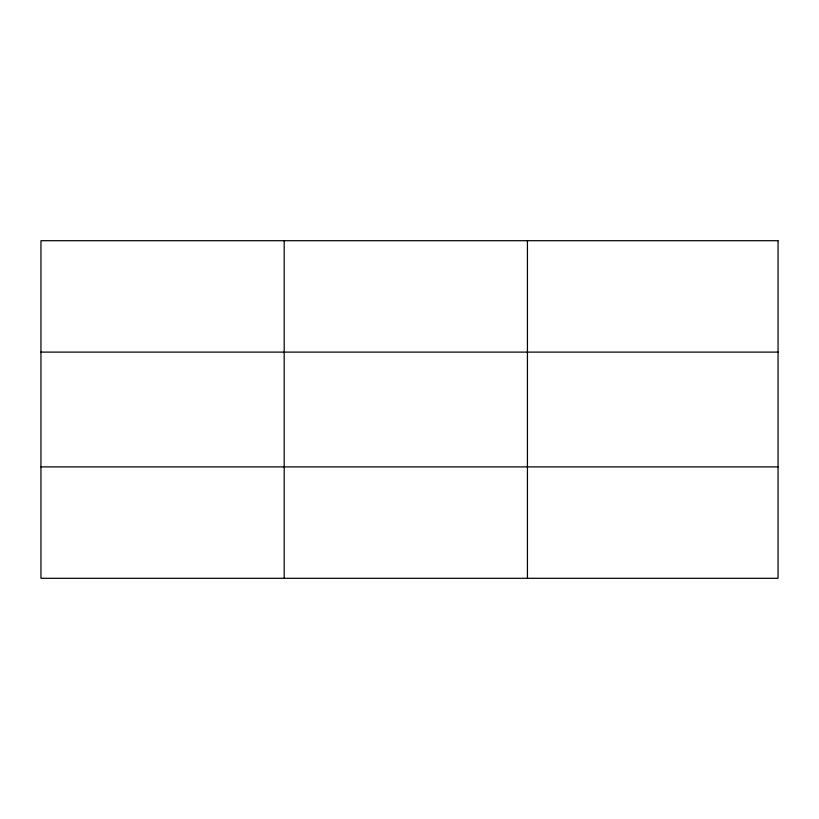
<?xml version="1.0" encoding="UTF-8"?>
<svg xmlns="http://www.w3.org/2000/svg" width="819" height="819" viewBox="0 0 819 819"><rect width="100%" height="100%" fill="white"/><g stroke="black" fill="none" stroke-linecap="round" stroke-linejoin="round"><path stroke-width="1.23" d="M284.193 240.704L284.193 578.296M527.436 240.704L527.436 578.296M40.95 352.109L778.05 352.109M40.95 466.891L778.05 466.891M778.05 240.704L778.05 578.296L40.95 578.296L40.95 240.704L778.05 240.704"/></g></svg>
